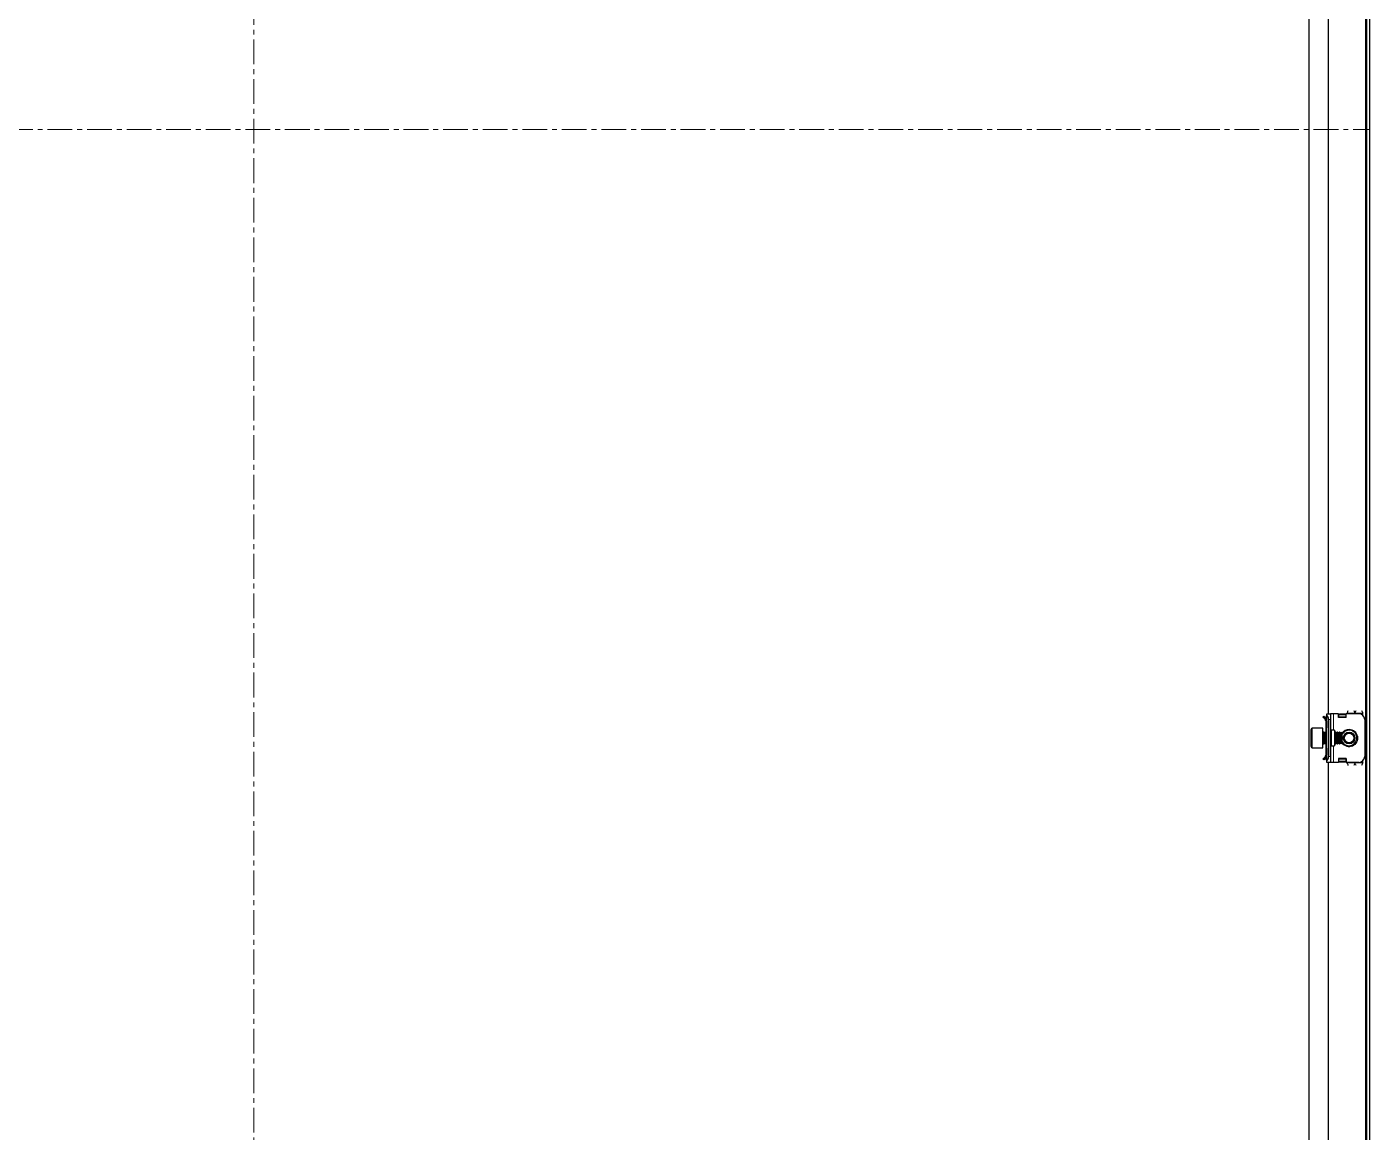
# Model space of a CAD drawing. Header units: millimetres. Extents: x -672 to 2148, y -979 to 1408.
# Drawn here: x 1458 to 2148, y -295 to 273 of the extents above; entities that cross this region are included whole.
import ezdxf

# ---------------------------------------------------------------- set-up
doc = ezdxf.new("R2010")
doc.units = ezdxf.units.MM
doc.linetypes.add('CENTERX2', pattern=[20.32, 12.7, -2.54, 2.54, -2.54])
doc.layers.add('FORMAT', color=7, linetype='Continuous')

msp = doc.modelspace()

# ---------------------------------------------------------------- linework, layer by layer
at = {"color": 8, "linetype": 'Continuous', "lineweight": 18}
for p, q in [((2145.72, 1298.29), (2145.72, -858.51)), ((2125.82, -82.11), (2125.32, -82.11)), ((2125.82, -81.61), (2125.62, -81.41)), ((2129.32, -80.11), (2129.32, -88.61)), ((2135.57, -81.76), (2132.07, -81.76)), ((2136.32, -79.86), (2140.32, -79.86)), ((2144.32, -79.86), (2140.32, -79.86)), ((2118.42, -87.61), (2118.42, -89.92)), ((2124.07, -89.61), (2124.07, -95.61)), ((2127.82, -83.11), (2126.82, -83.11)), ((2128.32, -88.61), (2128.32, -96.61)), ((2118.42, -89.92), (2118.42, -97.61)), ((2125.82, -103.11), (2125.32, -103.11)), ((2126.82, -102.11), (2127.82, -102.11)), ((2129.32, -96.61), (2129.32, -105.11)), ((2132.07, -103.47), (2135.57, -103.47)), ((2125.82, -103.61), (2125.62, -103.82)), ((2140.32, -105.36), (2136.32, -105.36)), ((2144.32, -105.36), (2140.32, -105.36))]:
    msp.add_line(p, q, dxfattribs=at)
at = {"color": 7, "linetype": 'Continuous', "lineweight": 25}
for p, q in [((2146.32, 1300.39), (2146.32, -860.61)), ((2147.82, 1300.39), (2147.82, -860.61)), ((2116.82, -829.61), (2116.82, 1269.39)), ((2126.82, -80.11), (2126.82, 519.89)), ((2124.26, -81.47), (2123.91, -81.83)), ((2124.88, -82.8), (2123.91, -81.83)), ((2125.24, -82.45), (2124.26, -81.47)), ((2124.88, -82.8), (2125.24, -82.45)), ((2125.32, -82.11), (2125.32, -82.51)), ((2125.62, -81.41), (2125.82, -81.2)), ((2125.82, -80.11), (2127.82, -80.11)), ((2125.82, -80.88), (2125.82, -80.11)), ((2125.82, -104.35), (2125.82, -80.88)), ((2127.82, -80.11), (2127.82, -83.11)), ((2129.32, -80.11), (2127.82, -80.11)), ((2131.82, -80.11), (2129.32, -80.11)), ((2131.82, -82.11), (2131.82, -80.11)), ((2135.82, -82.11), (2131.82, -82.11)), ((2132.07, -80.49), (2132.57, -80.14)), ((2132.57, -80.49), (2132.07, -80.84)), ((2132.07, -80.84), (2132.07, -80.49)), ((2132.07, -81.76), (2132.07, -80.84)), ((2132.07, -82.11), (2132.07, -81.76)), ((2132.57, -80.14), (2132.57, -80.49)), ((2132.57, -80.14), (2135.07, -80.14)), ((2132.57, -80.49), (2135.07, -80.49)), ((2135.07, -80.49), (2135.07, -80.14)), ((2135.07, -80.14), (2135.57, -80.49)), ((2135.57, -80.84), (2135.07, -80.49)), ((2135.57, -80.49), (2135.57, -80.84)), ((2135.57, -80.84), (2135.57, -81.76)), ((2135.57, -81.76), (2135.57, -82.11)), ((2135.62, -80.23), (2135.62, -82.11)), ((2135.82, -80.23), (2135.62, -80.23)), ((2135.82, -82.11), (2135.82, -80.11)), ((2142.32, -80.11), (2135.82, -80.11)), ((2136.32, -80.11), (2136.32, -79.86)), ((2144.32, -80.88), (2144.32, -79.86)), ((2117.82, -90.24), (2117.82, -88.21)), ((2123.82, -87.61), (2118.42, -87.61)), ((2123.82, -89.92), (2123.82, -87.61)), ((2124.43, -89.61), (2124.07, -89.61)), ((2124.82, -90.17), (2124.43, -89.61)), ((2124.43, -95.14), (2124.43, -89.61)), ((2125.21, -89.61), (2124.82, -90.17)), ((2125.43, -89.61), (2125.21, -89.61)), ((2125.21, -95.14), (2125.21, -89.61)), ((2125.32, -83.86), (2125.82, -83.86)), ((2125.32, -83.86), (2125.32, -87.36)), ((2125.82, -87.36), (2125.32, -87.36)), ((2125.32, -87.36), (2125.32, -89.61)), ((2125.82, -90.17), (2125.43, -89.61)), ((2125.43, -95.14), (2125.43, -89.61)), ((2125.82, -83.86), (2125.82, -87.36)), ((2126.82, -83.11), (2126.82, -102.11)), ((2127.82, -83.11), (2127.82, -102.11)), ((2129.82, -88.61), (2128.32, -88.61)), ((2129.82, -88.61), (2129.82, -96.61)), ((2130.21, -89.61), (2129.82, -90.17)), ((2130.43, -89.61), (2130.21, -89.61)), ((2130.21, -95.14), (2130.21, -89.61)), ((2130.82, -90.17), (2130.43, -89.61)), ((2130.43, -95.14), (2130.43, -89.61)), ((2131.21, -89.61), (2130.82, -90.17)), ((2131.43, -89.61), (2131.21, -89.61)), ((2131.21, -95.14), (2131.21, -89.61)), ((2131.82, -90.17), (2131.43, -89.61)), ((2131.43, -95.14), (2131.43, -89.61)), ((2132.21, -89.61), (2131.82, -90.17)), ((2132.43, -89.61), (2132.21, -89.61)), ((2132.21, -95.14), (2132.21, -89.61)), ((2132.82, -90.17), (2132.43, -89.61)), ((2132.43, -95.14), (2132.43, -89.61)), ((2133.21, -89.61), (2132.82, -90.17)), ((2133.27, -89.61), (2133.21, -89.61)), ((2133.21, -95.14), (2133.21, -89.61)), ((2133.82, -90.17), (2133.27, -89.61)), ((2133.27, -91), (2133.27, -89.61)), ((2145.32, -83.11), (2145.32, -102.11)), ((2117.82, -97.01), (2117.82, -90.24)), ((2123.82, -97.61), (2123.82, -89.92)), ((2124.07, -95.61), (2124.43, -95.61)), ((2124.43, -95.61), (2124.82, -95.06)), ((2124.43, -95.61), (2124.43, -95.14)), ((2124.82, -94.67), (2124.82, -90.17)), ((2124.82, -95.06), (2124.82, -94.67)), ((2124.82, -95.06), (2125.21, -95.61)), ((2125.21, -95.61), (2125.21, -95.14)), ((2125.21, -95.61), (2125.43, -95.61)), ((2125.32, -95.61), (2125.32, -97.86)), ((2125.43, -95.61), (2125.82, -95.06)), ((2125.43, -95.61), (2125.43, -95.14)), ((2129.82, -95.06), (2130.21, -95.61)), ((2130.21, -95.61), (2130.21, -95.14)), ((2130.21, -95.61), (2130.43, -95.61)), ((2130.43, -95.61), (2130.82, -95.06)), ((2130.43, -95.61), (2130.43, -95.14)), ((2130.82, -94.67), (2130.82, -90.17)), ((2130.82, -95.06), (2130.82, -94.67)), ((2130.82, -95.06), (2131.21, -95.61)), ((2131.21, -95.61), (2131.21, -95.14)), ((2131.21, -95.61), (2131.43, -95.61)), ((2131.43, -95.61), (2131.82, -95.06)), ((2131.43, -95.61), (2131.43, -95.14)), ((2131.82, -94.67), (2131.82, -90.17)), ((2131.82, -95.06), (2131.82, -94.67)), ((2131.82, -95.06), (2132.21, -95.61)), ((2132.21, -95.61), (2132.21, -95.14)), ((2132.21, -95.61), (2132.43, -95.61)), ((2132.43, -95.61), (2132.82, -95.06)), ((2132.43, -95.61), (2132.43, -95.14)), ((2132.82, -94.67), (2132.82, -90.17)), ((2132.82, -95.06), (2132.82, -94.67)), ((2132.82, -95.06), (2133.21, -95.61)), ((2133.21, -95.61), (2133.21, -95.14)), ((2133.21, -95.61), (2133.27, -95.61)), ((2133.27, -95.61), (2133.27, -91)), ((2133.27, -95.61), (2133.82, -95.06)), ((2133.82, -91.29), (2133.82, -90.17)), ((2133.82, -95.06), (2133.82, -91.29)), ((2118.42, -97.61), (2123.82, -97.61)), ((2124.88, -102.42), (2123.91, -103.4)), ((2124.26, -103.75), (2123.91, -103.4)), ((2125.24, -102.78), (2124.26, -103.75)), ((2124.88, -102.42), (2125.24, -102.78)), ((2125.32, -97.86), (2125.82, -97.86)), ((2125.32, -97.86), (2125.32, -101.36)), ((2125.32, -101.36), (2125.82, -101.36)), ((2125.32, -103.11), (2125.32, -102.65)), ((2125.82, -97.86), (2125.82, -101.36)), ((2127.82, -102.11), (2127.82, -105.11)), ((2128.32, -96.61), (2129.82, -96.61)), ((2135.82, -103.11), (2131.82, -103.11)), ((2131.82, -103.11), (2131.82, -105.11)), ((2132.07, -103.47), (2132.07, -103.11)), ((2132.07, -104.38), (2132.07, -103.47)), ((2135.57, -103.11), (2135.57, -103.47)), ((2135.57, -103.47), (2135.57, -104.38)), ((2135.62, -103.11), (2135.62, -104.99)), ((2135.82, -103.11), (2135.82, -105.11)), ((2125.82, -104.03), (2125.62, -103.82)), ((2125.82, -105.11), (2125.82, -104.35)), ((2127.82, -105.11), (2125.82, -105.11)), ((2126.82, -780.11), (2126.82, -105.11)), ((2129.32, -105.11), (2127.82, -105.11)), ((2131.82, -105.11), (2129.32, -105.11)), ((2132.07, -104.38), (2132.57, -104.73)), ((2132.07, -104.73), (2132.07, -104.38)), ((2132.57, -105.09), (2132.07, -104.73)), ((2135.07, -104.73), (2132.57, -104.73)), ((2132.57, -104.73), (2132.57, -105.09)), ((2135.07, -105.09), (2132.57, -105.09)), ((2135.07, -104.73), (2135.57, -104.38)), ((2135.07, -105.09), (2135.07, -104.73)), ((2135.57, -104.73), (2135.07, -105.09)), ((2135.57, -104.38), (2135.57, -104.73)), ((2135.62, -104.99), (2135.82, -104.99)), ((2142.32, -105.11), (2135.82, -105.11)), ((2136.32, -105.36), (2136.32, -105.11)), ((2144.32, -105.36), (2144.32, -104.35))]:
    msp.add_line(p, q, dxfattribs=at)
for radius in [3, 2.76, 2.45]:
    msp.add_circle((2137.32, -92.61), radius, dxfattribs=at)
for centre, radius, start, end in [((2126.32, -82.11), 1, 135, 180), ((2123.82, -83.11), 3, 360, 48.18969), ((2142.32, -83.11), 3, 360, 90), ((2118.42, -88.21), 0.6, 90, 180), ((2124.07, -89.36), 0.25, 180, 270), ((2128.32, -88.11), 0.5, 180, 270), ((2137.32, -92.61), 4, 270, 151.04498), ((2124.07, -95.86), 0.25, 90, 180), ((2137.32, -92.61), 4, 208.95502, 270), ((2118.42, -97.01), 0.6, 180, 270), ((2126.32, -103.11), 1, 180, 225), ((2123.82, -102.11), 3, 311.81031, 360), ((2128.32, -97.11), 0.5, 90, 180), ((2142.32, -102.11), 3, 270, 360)]:
    msp.add_arc(centre, radius, start, end, dxfattribs=at)
at = {"color": 8, "linetype": 'Continuous', "lineweight": 18}
for start, end in [(215.46217, 90), (90, 144.53783)]:
    msp.add_arc((2137.32, -92.61), 4.5, start, end, dxfattribs=at)
at = {"color": 7, "linetype": 'Continuous', "lineweight": 25}
for points, knots in [([(2125.82, -83.86), (2125.8, -83.62), (2125.75, -83.14), (2125.46, -82.68), (2125.26, -82.48), (2125.24, -82.45)], [0, 0, 0, 0, 0.461863, 0.923726, 1, 1, 1, 1]), ([(2136.32, -79.86), (2136.42, -79.62), (2136.61, -79.13), (2136.8, -78.74), (2136.89, -78.54)], [0, 0, 0, 0, 0.502065, 1, 1, 1, 1]), ([(2139.75, -78.55), (2139.83, -78.71), (2140.01, -79.05), (2140.2, -79.54), (2140.31, -79.82), (2140.32, -79.86)], [0, 0, 0, 0, 0.415483, 0.917152, 1, 1, 1, 1]), ([(2140.32, -79.86), (2140.42, -79.62), (2140.61, -79.13), (2140.8, -78.74), (2140.89, -78.54)], [0, 0, 0, 0, 0.502065, 1, 1, 1, 1]), ([(2143.75, -78.55), (2143.83, -78.71), (2144.01, -79.05), (2144.2, -79.54), (2144.31, -79.82), (2144.32, -79.86)], [0, 0, 0, 0, 0.415483, 0.917152, 1, 1, 1, 1]), ([(2125.32, -83.86), (2125.3, -83.67), (2125.27, -83.38), (2125.09, -83.03), (2124.95, -82.88), (2124.88, -82.8)], [0, 0, 0, 0, 0.4850424, 0.7384039, 1, 1, 1, 1]), ([(2124.88, -102.42), (2125, -102.27), (2125.19, -102.05), (2125.3, -101.67), (2125.32, -101.46), (2125.32, -101.36)], [0, 0, 0, 0, 0.485042, 0.738404, 1, 1, 1, 1]), ([(2125.24, -102.78), (2125.39, -102.59), (2125.7, -102.21), (2125.82, -101.68), (2125.82, -101.4), (2125.82, -101.36)], [0, 0, 0, 0, 0.4618628, 0.9237257, 1, 1, 1, 1]), ([(2136.9, -106.67), (2136.82, -106.52), (2136.64, -106.17), (2136.45, -105.68), (2136.34, -105.4), (2136.32, -105.36)], [0, 0, 0, 0, 0.415483, 0.917152, 1, 1, 1, 1]), ([(2140.32, -105.36), (2140.23, -105.61), (2140.04, -106.09), (2139.85, -106.49), (2139.75, -106.68)], [0, 0, 0, 0, 0.5020654, 1, 1, 1, 1]), ([(2140.9, -106.67), (2140.82, -106.52), (2140.64, -106.17), (2140.45, -105.68), (2140.34, -105.4), (2140.32, -105.36)], [0, 0, 0, 0, 0.415483, 0.917152, 1, 1, 1, 1]), ([(2144.32, -105.36), (2144.23, -105.61), (2144.04, -106.09), (2143.85, -106.49), (2143.75, -106.68)], [0, 0, 0, 0, 0.502065, 1, 1, 1, 1])]:
    msp.add_open_spline(points, degree=3, knots=knots, dxfattribs=at)
at = {"layer": 'FORMAT', "linetype": 'CENTERX2', "lineweight": 18}
for p, q in [((1574.82, 1302.39), (1574.82, -862.61)), ((1001.52, 219.89), (2148.12, 219.89))]:
    msp.add_line(p, q, dxfattribs=at)

doc.saveas('drawing.dxf')
